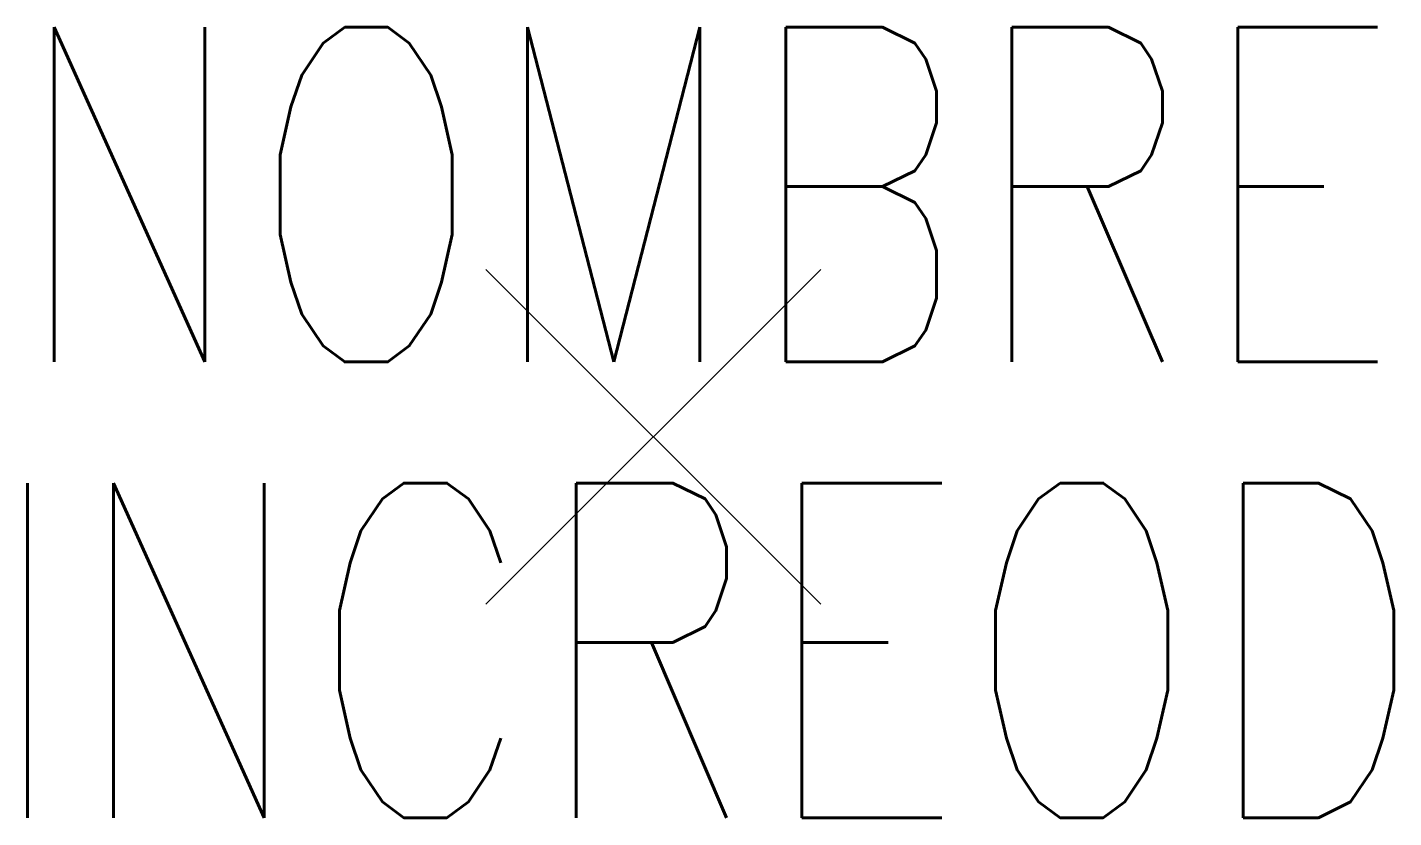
# Model space of a CAD drawing. Extents: x -1.87 to 2.21, y -1.14 to 1.22.
import ezdxf
from ezdxf.enums import TextEntityAlignment as Align

# ---------------------------------------------------------------- set-up
doc = ezdxf.new("R2010")
doc.units = 0
doc.header["$MEASUREMENT"] = 0
doc.header["$PDMODE"] = 3
doc.header["$PDSIZE"] = 0.5
doc.layers.get('0').update_dxf_attribs({"linetype": 'CONTINUOUS'})
doc.styles.add('ROMANS', font='ROMANS.shx', dxfattribs={"width": 0.75})

msp = doc.modelspace()

# ---------------------------------------------------------------- linework, layer by layer
msp.add_point((0, 0))

# ---------------------------------------------------------------- texts
at = {"style": 'ROMANS', "width": 0.75}
for tag, p in [('NOMBRE', (0.1548, 0.224)), ('INCREOD', (0.1548, -1.138))]:
    msp.add_attdef(tag, text='NO ASIG', height=1, dxfattribs=at).set_placement(p, align=Align.CENTER)

doc.saveas('drawing.dxf')
